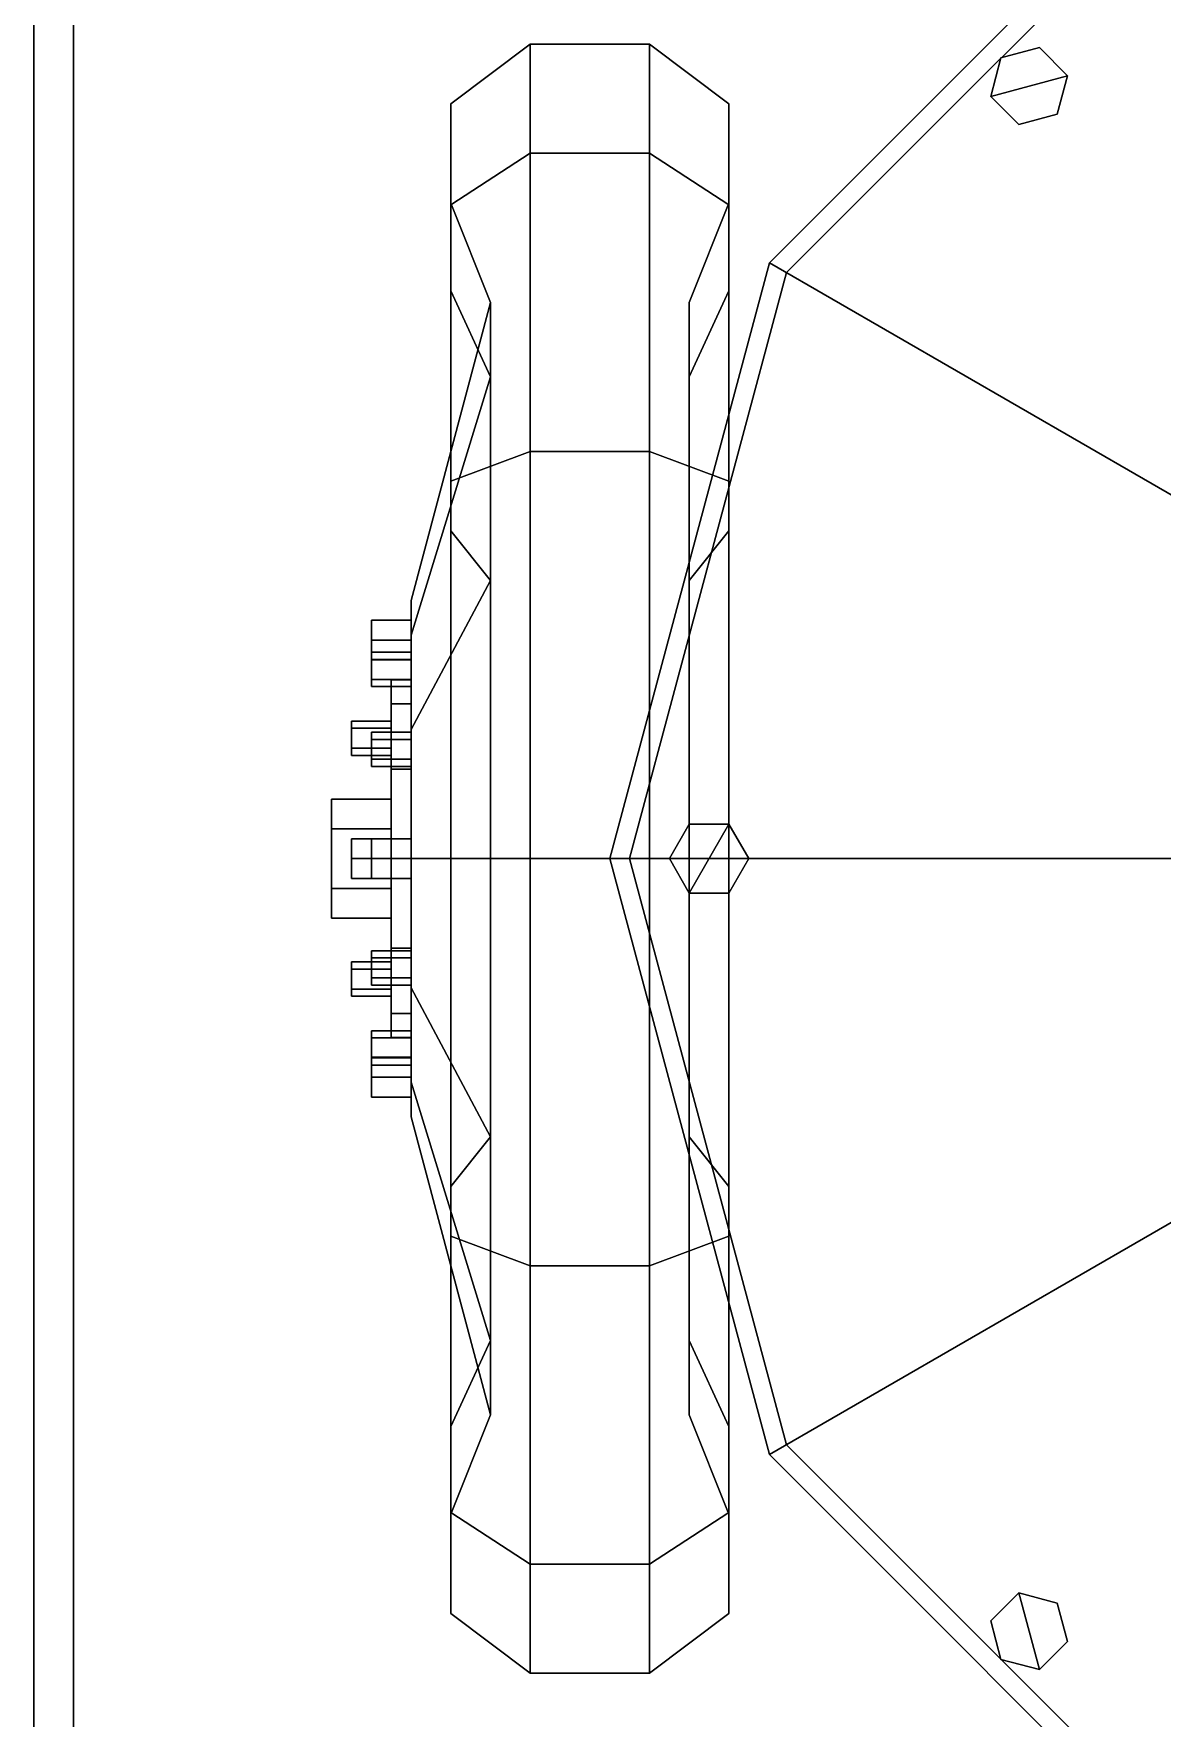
# Model space of a CAD drawing. Header units: millimetres. Extents: x -1.5 to 1.5, y -1.7 to 10.7.
# Drawn here: x -0.89 to -0.322, y -0.433 to 0.415 of the extents above; entities that cross this region are included whole.
import ezdxf

# ---------------------------------------------------------------- set-up
doc = ezdxf.new("R2010")
doc.units = ezdxf.units.MM
doc.layers.add('turret', color=2, linetype='Continuous')
doc.layers.add('wheels', color=2, linetype='Continuous')

msp = doc.modelspace()

# ---------------------------------------------------------------- linework, layer by layer
for points in [[(-0.89, 0.91, 0.46), (-0.89, -0.91, 0.46), (-0.89, -1.7, 1.05), (-0.89, 1.7, 1.05)], [(-0.89, 1.7, 1.05), (-0.89, -1.7, 1.05), (0.89, -1.7, 1.05), (0.89, 1.7, 1.05)], [(-0.87, -1.7, 0.93), (-0.87, -0.91, 0.46), (-0.87, 0.91, 0.46), (-0.87, 1.7, 0.93)], [(-0.295, 0.51095, 1.05), (-0.51095, 0.295, 1.05), (-0.51095, 0.295, 1.1), (-0.295, 0.51095, 1.1)], [(-0.51095, 0.295, 1.05), (-0.59, 0, 1.05), (-0.59, 0, 1.1), (-0.51095, 0.295, 1.1)], [(-0.59, 0, 1.05), (-0.51095, -0.295, 1.05), (-0.51095, -0.295, 1.1), (-0.59, 0, 1.1)], [(-0.51095, -0.295, 1.05), (-0.295, -0.51095, 1.05), (-0.295, -0.51095, 1.1), (-0.51095, -0.295, 1.1)]]:
    msp.add_3dface(points)
at = {"layer": 'turret'}
for points in [[(-0.3, 0.51962, 1.1), (-0.51962, 0.3, 1.1), (-0.51962, 0.3, 1.2), (-0.3, 0.51962, 1.2)], [(-0.3, 0.51962, 1.2), (-0.51962, 0.3, 1.2), (-0.26847, 0.155, 1.2), (-0.155, 0.26847, 1.2)], [(-0.38373, 0.40823, 1.21), (-0.40305, 0.40305, 1.21), (-0.40823, 0.38373, 1.21), (-0.36959, 0.39409, 1.21)], [(-0.38373, 0.40823, 1.2), (-0.40305, 0.40305, 1.2), (-0.40305, 0.40305, 1.21), (-0.38373, 0.40823, 1.21)], [(-0.36959, 0.39409, 1.2), (-0.38373, 0.40823, 1.2), (-0.38373, 0.40823, 1.21), (-0.36959, 0.39409, 1.21)], [(-0.40305, 0.40305, 1.2), (-0.40823, 0.38373, 1.2), (-0.40823, 0.38373, 1.21), (-0.40305, 0.40305, 1.21)], [(-0.39409, 0.36959, 1.21), (-0.37477, 0.37477, 1.21), (-0.36959, 0.39409, 1.21), (-0.40823, 0.38373, 1.21)], [(-0.37477, 0.37477, 1.2), (-0.36959, 0.39409, 1.2), (-0.36959, 0.39409, 1.21), (-0.37477, 0.37477, 1.21)], [(-0.40823, 0.38373, 1.2), (-0.39409, 0.36959, 1.2), (-0.39409, 0.36959, 1.21), (-0.40823, 0.38373, 1.21)], [(-0.39409, 0.36959, 1.2), (-0.37477, 0.37477, 1.2), (-0.37477, 0.37477, 1.21), (-0.39409, 0.36959, 1.21)], [(-0.51962, 0.3, 1.1), (-0.6, 0, 1.1), (-0.6, 0, 1.2), (-0.51962, 0.3, 1.2)], [(-0.51962, 0.3, 1.2), (-0.6, 0, 1.2), (-0.31, 0, 1.2), (-0.26847, 0.155, 1.2)], [(-0.56, 0.01732, 1.2), (-0.57, 0, 1.2), (-0.57, 0, 1.21), (-0.56, 0.01732, 1.21)], [(-0.56, 0.01732, 1.21), (-0.57, 0, 1.21), (-0.56, -0.01732, 1.21), (-0.54, 0.01732, 1.21)], [(-0.54, 0.01732, 1.2), (-0.56, 0.01732, 1.2), (-0.56, 0.01732, 1.21), (-0.54, 0.01732, 1.21)], [(-0.54, -0.01732, 1.21), (-0.53, 0, 1.21), (-0.54, 0.01732, 1.21), (-0.56, -0.01732, 1.21)], [(-0.53, 0, 1.2), (-0.54, 0.01732, 1.2), (-0.54, 0.01732, 1.21), (-0.53, 0, 1.21)], [(-0.6, 0, 1.1), (-0.51962, -0.3, 1.1), (-0.51962, -0.3, 1.2), (-0.6, 0, 1.2)], [(-0.6, 0, 1.2), (-0.51962, -0.3, 1.2), (-0.26847, -0.155, 1.2), (-0.31, 0, 1.2)], [(-0.57, 0, 1.2), (-0.56, -0.01732, 1.2), (-0.56, -0.01732, 1.21), (-0.57, 0, 1.21)], [(-0.54, -0.01732, 1.2), (-0.53, 0, 1.2), (-0.53, 0, 1.21), (-0.54, -0.01732, 1.21)], [(-0.56, -0.01732, 1.2), (-0.54, -0.01732, 1.2), (-0.54, -0.01732, 1.21), (-0.56, -0.01732, 1.21)], [(-0.51962, -0.3, 1.2), (-0.3, -0.51962, 1.2), (-0.155, -0.26847, 1.2), (-0.26847, -0.155, 1.2)], [(-0.51962, -0.3, 1.1), (-0.3, -0.51962, 1.1), (-0.3, -0.51962, 1.2), (-0.51962, -0.3, 1.2)], [(-0.40823, -0.38373, 1.21), (-0.40305, -0.40305, 1.21), (-0.38373, -0.40823, 1.21), (-0.39409, -0.36959, 1.21)], [(-0.39409, -0.36959, 1.2), (-0.40823, -0.38373, 1.2), (-0.40823, -0.38373, 1.21), (-0.39409, -0.36959, 1.21)], [(-0.36959, -0.39409, 1.21), (-0.37477, -0.37477, 1.21), (-0.39409, -0.36959, 1.21), (-0.38373, -0.40823, 1.21)], [(-0.37477, -0.37477, 1.2), (-0.39409, -0.36959, 1.2), (-0.39409, -0.36959, 1.21), (-0.37477, -0.37477, 1.21)], [(-0.36959, -0.39409, 1.2), (-0.37477, -0.37477, 1.2), (-0.37477, -0.37477, 1.21), (-0.36959, -0.39409, 1.21)], [(-0.40823, -0.38373, 1.2), (-0.40305, -0.40305, 1.2), (-0.40305, -0.40305, 1.21), (-0.40823, -0.38373, 1.21)], [(-0.38373, -0.40823, 1.2), (-0.36959, -0.39409, 1.2), (-0.36959, -0.39409, 1.21), (-0.38373, -0.40823, 1.21)], [(-0.40305, -0.40305, 1.2), (-0.38373, -0.40823, 1.2), (-0.38373, -0.40823, 1.21), (-0.40305, -0.40305, 1.21)]]:
    msp.add_3dface(points, dxfattribs=at)
at = {"layer": 'wheels'}
for points in [[(-0.64, 0.41, 0.41), (-0.64, 0.35507, 0.205), (-0.68, 0.32909, 0.22), (-0.68, 0.38, 0.41)], [(-0.64, 0.35507, 0.615), (-0.64, 0.41, 0.41), (-0.68, 0.38, 0.41), (-0.68, 0.32909, 0.6)], [(-0.58, 0.41, 0.41), (-0.58, 0.35507, 0.205), (-0.64, 0.35507, 0.205), (-0.64, 0.41, 0.41)], [(-0.58, 0.35507, 0.615), (-0.58, 0.41, 0.41), (-0.64, 0.41, 0.41), (-0.64, 0.35507, 0.615)], [(-0.58, 0.35507, 0.205), (-0.58, 0.41, 0.41), (-0.54, 0.38, 0.41), (-0.54, 0.32909, 0.22)], [(-0.58, 0.41, 0.41), (-0.58, 0.35507, 0.615), (-0.54, 0.32909, 0.6), (-0.54, 0.38, 0.41)], [(-0.68, 0.38, 0.41), (-0.68, 0.32909, 0.22), (-0.68, 0.28579, 0.245), (-0.68, 0.33, 0.41)], [(-0.68, 0.32909, 0.6), (-0.68, 0.38, 0.41), (-0.68, 0.33, 0.41), (-0.68, 0.28579, 0.575)], [(-0.54, 0.32909, 0.22), (-0.54, 0.38, 0.41), (-0.54, 0.33, 0.41), (-0.54, 0.28579, 0.245)], [(-0.54, 0.38, 0.41), (-0.54, 0.32909, 0.6), (-0.54, 0.28579, 0.575), (-0.54, 0.33, 0.41)], [(-0.64, 0.35507, 0.205), (-0.64, 0.205, 0.05493), (-0.68, 0.19, 0.08091), (-0.68, 0.32909, 0.22)], [(-0.64, 0.205, 0.76507), (-0.64, 0.35507, 0.615), (-0.68, 0.32909, 0.6), (-0.68, 0.19, 0.73909)], [(-0.58, 0.35507, 0.205), (-0.58, 0.205, 0.05493), (-0.64, 0.205, 0.05493), (-0.64, 0.35507, 0.205)], [(-0.58, 0.205, 0.76507), (-0.58, 0.35507, 0.615), (-0.64, 0.35507, 0.615), (-0.64, 0.205, 0.76507)], [(-0.58, 0.205, 0.05493), (-0.58, 0.35507, 0.205), (-0.54, 0.32909, 0.22), (-0.54, 0.19, 0.08091)], [(-0.58, 0.35507, 0.615), (-0.58, 0.205, 0.76507), (-0.54, 0.19, 0.73909), (-0.54, 0.32909, 0.6)], [(-0.68, 0.33, 0.41), (-0.68, 0.28579, 0.245), (-0.66, 0.24249, 0.27), (-0.66, 0.28, 0.41)], [(-0.68, 0.28579, 0.575), (-0.68, 0.33, 0.41), (-0.66, 0.28, 0.41), (-0.66, 0.24249, 0.55)], [(-0.68, 0.32909, 0.22), (-0.68, 0.19, 0.08091), (-0.68, 0.165, 0.12421), (-0.68, 0.28579, 0.245)], [(-0.68, 0.19, 0.73909), (-0.68, 0.32909, 0.6), (-0.68, 0.28579, 0.575), (-0.68, 0.165, 0.69579)], [(-0.54, 0.28579, 0.245), (-0.54, 0.33, 0.41), (-0.56, 0.28, 0.41), (-0.56, 0.24249, 0.27)], [(-0.54, 0.33, 0.41), (-0.54, 0.28579, 0.575), (-0.56, 0.24249, 0.55), (-0.56, 0.28, 0.41)], [(-0.54, 0.19, 0.08091), (-0.54, 0.32909, 0.22), (-0.54, 0.28579, 0.245), (-0.54, 0.165, 0.12421)], [(-0.54, 0.32909, 0.6), (-0.54, 0.19, 0.73909), (-0.54, 0.165, 0.69579), (-0.54, 0.28579, 0.575)], [(-0.66, 0.28, 0.41), (-0.66, 0.24249, 0.27), (-0.7, 0.11258, 0.345), (-0.7, 0.13, 0.41)], [(-0.66, 0.24249, 0.55), (-0.66, 0.28, 0.41), (-0.7, 0.13, 0.41), (-0.7, 0.11258, 0.475)], [(-0.68, 0.28579, 0.245), (-0.68, 0.165, 0.12421), (-0.66, 0.14, 0.16751), (-0.66, 0.24249, 0.27)], [(-0.68, 0.165, 0.69579), (-0.68, 0.28579, 0.575), (-0.66, 0.24249, 0.55), (-0.66, 0.14, 0.65249)], [(-0.54, 0.165, 0.12421), (-0.54, 0.28579, 0.245), (-0.56, 0.24249, 0.27), (-0.56, 0.14, 0.16751)], [(-0.54, 0.28579, 0.575), (-0.54, 0.165, 0.69579), (-0.56, 0.14, 0.65249), (-0.56, 0.24249, 0.55)], [(-0.56, 0.14, 0.65249), (-0.56, 0.24249, 0.27), (-0.56, 0.28, 0.41), (-0.56, 0.24249, 0.55)], [(-0.66, 0.24249, 0.27), (-0.66, 0.14, 0.16751), (-0.7, 0.065, 0.29742), (-0.7, 0.11258, 0.345)], [(-0.66, 0.14, 0.65249), (-0.66, 0.24249, 0.55), (-0.7, 0.11258, 0.475), (-0.7, 0.065, 0.52258)], [(-0.56, 0, 0.69), (-0.56, 0.14, 0.16751), (-0.56, 0.24249, 0.27), (-0.56, 0.14, 0.65249)], [(-0.64, 0.205, 0.05493), (-0.64, 0), (-0.68, 0, 0.03), (-0.68, 0.19, 0.08091)], [(-0.64, 0, 0.82), (-0.64, 0.205, 0.76507), (-0.68, 0.19, 0.73909), (-0.68, 0, 0.79)], [(-0.58, 0.205, 0.05493), (-0.58, 0), (-0.64, 0), (-0.64, 0.205, 0.05493)], [(-0.58, 0, 0.82), (-0.58, 0.205, 0.76507), (-0.64, 0.205, 0.76507), (-0.64, 0, 0.82)], [(-0.58, 0), (-0.58, 0.205, 0.05493), (-0.54, 0.19, 0.08091), (-0.54, 0, 0.03)], [(-0.58, 0.205, 0.76507), (-0.58, 0, 0.82), (-0.54, 0, 0.79), (-0.54, 0.19, 0.73909)], [(-0.68, 0.19, 0.08091), (-0.68, 0, 0.03), (-0.68, 0, 0.08), (-0.68, 0.165, 0.12421)], [(-0.68, 0, 0.79), (-0.68, 0.19, 0.73909), (-0.68, 0.165, 0.69579), (-0.68, 0, 0.74)], [(-0.54, 0, 0.03), (-0.54, 0.19, 0.08091), (-0.54, 0.165, 0.12421), (-0.54, 0, 0.08)], [(-0.54, 0.19, 0.73909), (-0.54, 0, 0.79), (-0.54, 0, 0.74), (-0.54, 0.165, 0.69579)], [(-0.68, 0.165, 0.12421), (-0.68, 0, 0.08), (-0.66, 0, 0.13), (-0.66, 0.14, 0.16751)], [(-0.68, 0, 0.74), (-0.68, 0.165, 0.69579), (-0.66, 0.14, 0.65249), (-0.66, 0, 0.69)], [(-0.54, 0, 0.08), (-0.54, 0.165, 0.12421), (-0.56, 0.14, 0.16751), (-0.56, 0, 0.13)], [(-0.54, 0.165, 0.69579), (-0.54, 0, 0.74), (-0.56, 0, 0.69), (-0.56, 0.14, 0.65249)], [(-0.66, 0.14, 0.16751), (-0.66, 0, 0.13), (-0.7, 0, 0.28), (-0.7, 0.065, 0.29742)], [(-0.66, 0, 0.69), (-0.66, 0.14, 0.65249), (-0.7, 0.065, 0.52258), (-0.7, 0, 0.54)], [(-0.56, -0.14, 0.65249), (-0.56, 0, 0.13), (-0.56, 0.14, 0.16751), (-0.56, 0, 0.69)], [(-0.7, 0.12, 0.41), (-0.7, 0.13, 0.41), (-0.7, 0.11258, 0.345), (-0.7, 0.10392, 0.35)], [(-0.7, 0.10392, 0.47), (-0.7, 0.11258, 0.475), (-0.7, 0.13, 0.41), (-0.7, 0.12, 0.41)], [(-0.7, 0.11, 0.42), (-0.7, 0.12, 0.41), (-0.72, 0.12, 0.41), (-0.72, 0.11, 0.42)], [(-0.7, 0.12, 0.41), (-0.7, 0.11, 0.4), (-0.72, 0.11, 0.4), (-0.72, 0.12, 0.41)], [(-0.72, 0.1, 0.41), (-0.72, 0.11, 0.42), (-0.72, 0.12, 0.41), (-0.72, 0.11, 0.4)], [(-0.7, 0.11, 0.4), (-0.7, 0.12, 0.41), (-0.7, 0.10392, 0.35), (-0.7, 0.10026, 0.36366)], [(-0.7, 0.10026, 0.45634), (-0.7, 0.10392, 0.47), (-0.7, 0.12, 0.41), (-0.7, 0.11, 0.42)], [(-0.7, 0.10392, 0.35), (-0.7, 0.11258, 0.345), (-0.7, 0.065, 0.29742), (-0.7, 0.06, 0.30608)], [(-0.7, 0.06, 0.51392), (-0.7, 0.065, 0.52258), (-0.7, 0.11258, 0.475), (-0.7, 0.10392, 0.47)], [(-0.7, 0.11, 0.4), (-0.7, 0.1, 0.41), (-0.72, 0.1, 0.41), (-0.72, 0.11, 0.4)], [(-0.7, 0.1, 0.41), (-0.7, 0.11, 0.42), (-0.72, 0.11, 0.42), (-0.72, 0.1, 0.41)], [(-0.7, 0.10026, 0.36366), (-0.7, 0.10392, 0.35), (-0.72, 0.10392, 0.35), (-0.72, 0.10026, 0.36366)], [(-0.7, 0.10392, 0.35), (-0.7, 0.09026, 0.34634), (-0.72, 0.09026, 0.34634), (-0.72, 0.10392, 0.35)], [(-0.72, 0.0866, 0.36), (-0.72, 0.10026, 0.36366), (-0.72, 0.10392, 0.35), (-0.72, 0.09026, 0.34634)], [(-0.7, 0.09026, 0.47366), (-0.7, 0.10392, 0.47), (-0.72, 0.10392, 0.47), (-0.72, 0.09026, 0.47366)], [(-0.7, 0.10392, 0.47), (-0.7, 0.10026, 0.45634), (-0.72, 0.10026, 0.45634), (-0.72, 0.10392, 0.47)], [(-0.72, 0.0866, 0.46), (-0.72, 0.09026, 0.47366), (-0.72, 0.10392, 0.47), (-0.72, 0.10026, 0.45634)], [(-0.7, 0.1, 0.41), (-0.7, 0.11, 0.4), (-0.7, 0.10026, 0.36366), (-0.7, 0.0866, 0.36)], [(-0.7, 0.0866, 0.46), (-0.7, 0.10026, 0.45634), (-0.7, 0.11, 0.42), (-0.7, 0.1, 0.41)], [(-0.7, 0.09026, 0.34634), (-0.7, 0.10392, 0.35), (-0.7, 0.06, 0.30608), (-0.7, 0.06366, 0.31974)], [(-0.7, 0.06366, 0.50026), (-0.7, 0.06, 0.51392), (-0.7, 0.10392, 0.47), (-0.7, 0.09026, 0.47366)], [(-0.7, 0.0866, 0.36), (-0.7, 0.10026, 0.36366), (-0.72, 0.10026, 0.36366), (-0.72, 0.0866, 0.36)], [(-0.7, 0.10026, 0.45634), (-0.7, 0.0866, 0.46), (-0.72, 0.0866, 0.46), (-0.72, 0.10026, 0.45634)], [(-0.7, 0.09, 0.41), (-0.7, 0.1, 0.41), (-0.7, 0.0866, 0.36), (-0.7, 0.07794, 0.365)], [(-0.7, 0.07794, 0.455), (-0.7, 0.0866, 0.46), (-0.7, 0.1, 0.41), (-0.7, 0.09, 0.41)], [(-0.7, 0.09026, 0.34634), (-0.7, 0.0866, 0.36), (-0.72, 0.0866, 0.36), (-0.72, 0.09026, 0.34634)], [(-0.7, 0.0866, 0.46), (-0.7, 0.09026, 0.47366), (-0.72, 0.09026, 0.47366), (-0.72, 0.0866, 0.46)], [(-0.71, 0.09, 0.41), (-0.71, 0.07794, 0.365), (-0.71, 0.06928, 0.37), (-0.71, 0.06562, 0.38366)], [(-0.71, 0.09, 0.41), (-0.71, 0.06562, 0.38366), (-0.71, 0.05196, 0.38), (-0.71, 0.03, 0.41)], [(-0.71, 0.07794, 0.455), (-0.71, 0.09, 0.41), (-0.71, 0.06562, 0.43634), (-0.71, 0.06928, 0.45)], [(-0.71, 0.06562, 0.43634), (-0.71, 0.09, 0.41), (-0.71, 0.03, 0.41), (-0.71, 0.05196, 0.44)], [(-0.7, 0.09, 0.41), (-0.7, 0.07794, 0.365), (-0.71, 0.07794, 0.365), (-0.71, 0.09, 0.41)], [(-0.7, 0.07794, 0.455), (-0.7, 0.09, 0.41), (-0.71, 0.09, 0.41), (-0.71, 0.07794, 0.455)], [(-0.7, 0.0866, 0.36), (-0.7, 0.09026, 0.34634), (-0.7, 0.06366, 0.31974), (-0.7, 0.05, 0.3234)], [(-0.7, 0.05, 0.4966), (-0.7, 0.06366, 0.50026), (-0.7, 0.09026, 0.47366), (-0.7, 0.0866, 0.46)], [(-0.7, 0.07794, 0.365), (-0.7, 0.0866, 0.36), (-0.7, 0.05, 0.3234), (-0.7, 0.045, 0.33206)], [(-0.7, 0.045, 0.48794), (-0.7, 0.05, 0.4966), (-0.7, 0.0866, 0.46), (-0.7, 0.07794, 0.455)], [(-0.71, 0.07794, 0.365), (-0.71, 0.045, 0.33206), (-0.71, 0.05562, 0.36634), (-0.71, 0.06928, 0.37)], [(-0.71, 0.045, 0.48794), (-0.71, 0.07794, 0.455), (-0.71, 0.06928, 0.45), (-0.71, 0.05562, 0.45366)], [(-0.7, 0.07794, 0.365), (-0.7, 0.045, 0.33206), (-0.71, 0.045, 0.33206), (-0.71, 0.07794, 0.365)], [(-0.7, 0.045, 0.48794), (-0.7, 0.07794, 0.455), (-0.71, 0.07794, 0.455), (-0.71, 0.045, 0.48794)], [(-0.73, 0.05562, 0.36634), (-0.73, 0.05196, 0.38), (-0.73, 0.06562, 0.38366), (-0.73, 0.06928, 0.37)], [(-0.71, 0.06928, 0.37), (-0.71, 0.05562, 0.36634), (-0.73, 0.05562, 0.36634), (-0.73, 0.06928, 0.37)], [(-0.71, 0.06562, 0.38366), (-0.71, 0.06928, 0.37), (-0.73, 0.06928, 0.37), (-0.73, 0.06562, 0.38366)], [(-0.73, 0.06562, 0.43634), (-0.73, 0.05196, 0.44), (-0.73, 0.05562, 0.45366), (-0.73, 0.06928, 0.45)], [(-0.71, 0.06928, 0.45), (-0.71, 0.06562, 0.43634), (-0.73, 0.06562, 0.43634), (-0.73, 0.06928, 0.45)], [(-0.71, 0.05562, 0.45366), (-0.71, 0.06928, 0.45), (-0.73, 0.06928, 0.45), (-0.73, 0.05562, 0.45366)], [(-0.71, 0.05196, 0.38), (-0.71, 0.06562, 0.38366), (-0.73, 0.06562, 0.38366), (-0.73, 0.05196, 0.38)], [(-0.71, 0.06562, 0.43634), (-0.71, 0.05196, 0.44), (-0.73, 0.05196, 0.44), (-0.73, 0.06562, 0.43634)], [(-0.7, 0.06366, 0.31974), (-0.7, 0.06, 0.30608), (-0.72, 0.06, 0.30608), (-0.72, 0.06366, 0.31974)], [(-0.7, 0.05, 0.3234), (-0.7, 0.06366, 0.31974), (-0.72, 0.06366, 0.31974), (-0.72, 0.05, 0.3234)], [(-0.72, 0.05, 0.3234), (-0.72, 0.06366, 0.31974), (-0.72, 0.06, 0.30608), (-0.72, 0.04634, 0.30974)], [(-0.7, 0.06, 0.51392), (-0.7, 0.06366, 0.50026), (-0.72, 0.06366, 0.50026), (-0.72, 0.06, 0.51392)], [(-0.7, 0.06366, 0.50026), (-0.7, 0.05, 0.4966), (-0.72, 0.05, 0.4966), (-0.72, 0.06366, 0.50026)], [(-0.72, 0.05, 0.4966), (-0.72, 0.04634, 0.51026), (-0.72, 0.06, 0.51392), (-0.72, 0.06366, 0.50026)], [(-0.7, 0.06, 0.30608), (-0.7, 0.04634, 0.30974), (-0.72, 0.04634, 0.30974), (-0.72, 0.06, 0.30608)], [(-0.7, 0.04634, 0.51026), (-0.7, 0.06, 0.51392), (-0.72, 0.06, 0.51392), (-0.72, 0.04634, 0.51026)], [(-0.7, 0.06, 0.30608), (-0.7, 0.065, 0.29742), (-0.7, 0, 0.28), (-0.7, 0, 0.29)], [(-0.7, 0, 0.53), (-0.7, 0, 0.54), (-0.7, 0.065, 0.52258), (-0.7, 0.06, 0.51392)], [(-0.7, 0.04634, 0.30974), (-0.7, 0.06, 0.30608), (-0.7, 0, 0.29), (-0.7, 0.01, 0.3)], [(-0.7, 0.01, 0.52), (-0.7, 0, 0.53), (-0.7, 0.06, 0.51392), (-0.7, 0.04634, 0.51026)], [(-0.71, 0.05562, 0.36634), (-0.71, 0.05196, 0.38), (-0.73, 0.05196, 0.38), (-0.73, 0.05562, 0.36634)], [(-0.71, 0.05196, 0.44), (-0.71, 0.05562, 0.45366), (-0.73, 0.05562, 0.45366), (-0.73, 0.05196, 0.44)], [(-0.71, 0.05562, 0.36634), (-0.71, 0.045, 0.33206), (-0.71, 0.015, 0.38402), (-0.71, 0.05196, 0.38)], [(-0.71, 0.045, 0.48794), (-0.71, 0.05562, 0.45366), (-0.71, 0.05196, 0.44), (-0.71, 0.015, 0.43598)], [(-0.71, 0.05196, 0.38), (-0.71, 0.015, 0.38402), (-0.71, 0.015, 0.38402), (-0.71, 0.03, 0.41)], [(-0.71, 0.05196, 0.44), (-0.71, 0.03, 0.41), (-0.71, 0.03, 0.41), (-0.71, 0.015, 0.43598)], [(-0.7, 0.04634, 0.30974), (-0.7, 0.05, 0.3234), (-0.72, 0.05, 0.3234), (-0.72, 0.04634, 0.30974)], [(-0.7, 0.05, 0.4966), (-0.7, 0.04634, 0.51026), (-0.72, 0.04634, 0.51026), (-0.72, 0.05, 0.4966)], [(-0.71, 0.045, 0.33206), (-0.71, 0, 0.32), (-0.71, 0, 0.33), (-0.71, 0.01, 0.34)], [(-0.71, 0.045, 0.33206), (-0.71, 0.01, 0.34), (-0.71, 0, 0.35), (-0.71, 0.015, 0.38402)], [(-0.71, 0.01, 0.48), (-0.71, 0.045, 0.48794), (-0.71, 0.015, 0.43598), (-0.71, 0, 0.47)], [(-0.71, 0, 0.5), (-0.71, 0.045, 0.48794), (-0.71, 0.01, 0.48), (-0.71, 0, 0.49)], [(-0.7, 0.045, 0.33206), (-0.7, 0, 0.32), (-0.71, 0, 0.32), (-0.71, 0.045, 0.33206)], [(-0.7, 0, 0.5), (-0.7, 0.045, 0.48794), (-0.71, 0.045, 0.48794), (-0.71, 0, 0.5)], [(-0.7, 0.05, 0.3234), (-0.7, 0.04634, 0.30974), (-0.7, 0.01, 0.3), (-0.7, 0, 0.31)], [(-0.7, 0.045, 0.33206), (-0.7, 0.05, 0.3234), (-0.7, 0, 0.31), (-0.7, 0, 0.32)], [(-0.7, 0, 0.5), (-0.7, 0, 0.51), (-0.7, 0.05, 0.4966), (-0.7, 0.045, 0.48794)], [(-0.7, 0, 0.51), (-0.7, 0.01, 0.52), (-0.7, 0.04634, 0.51026), (-0.7, 0.05, 0.4966)], [(-0.74, -0.03, 0.41), (-0.74, 0.03, 0.41), (-0.74, 0.015, 0.38402), (-0.74, -0.015, 0.38402)], [(-0.74, -0.015, 0.43598), (-0.74, 0.015, 0.43598), (-0.74, 0.03, 0.41), (-0.74, -0.03, 0.41)], [(-0.71, 0.03, 0.41), (-0.71, 0.015, 0.38402), (-0.74, 0.015, 0.38402), (-0.74, 0.03, 0.41)], [(-0.71, 0.015, 0.43598), (-0.71, 0.03, 0.41), (-0.74, 0.03, 0.41), (-0.74, 0.015, 0.43598)], [(-0.71, 0.015, 0.38402), (-0.71, -0.015, 0.38402), (-0.74, -0.015, 0.38402), (-0.74, 0.015, 0.38402)], [(-0.71, -0.015, 0.43598), (-0.71, 0.015, 0.43598), (-0.74, 0.015, 0.43598), (-0.74, -0.015, 0.43598)], [(-0.73, -0.01, 0.34), (-0.73, 0, 0.35), (-0.73, 0.01, 0.34), (-0.73, 0, 0.33)], [(-0.71, 0, 0.35), (-0.71, 0.01, 0.34), (-0.73, 0.01, 0.34), (-0.73, 0, 0.35)], [(-0.71, 0.01, 0.34), (-0.71, 0, 0.33), (-0.73, 0, 0.33), (-0.73, 0.01, 0.34)], [(-0.73, 0.01, 0.48), (-0.73, 0, 0.47), (-0.73, -0.01, 0.48), (-0.73, 0, 0.49)], [(-0.71, 0.01, 0.48), (-0.71, 0, 0.47), (-0.73, 0, 0.47), (-0.73, 0.01, 0.48)], [(-0.71, 0, 0.49), (-0.71, 0.01, 0.48), (-0.73, 0.01, 0.48), (-0.73, 0, 0.49)], [(-0.7, 0, 0.31), (-0.7, 0.01, 0.3), (-0.72, 0.01, 0.3), (-0.72, 0, 0.31)], [(-0.72, 0, 0.31), (-0.72, 0.01, 0.3), (-0.72, 0, 0.29), (-0.72, -0.01, 0.3)], [(-0.7, 0.01, 0.3), (-0.7, 0, 0.29), (-0.72, 0, 0.29), (-0.72, 0.01, 0.3)], [(-0.72, 0, 0.51), (-0.72, -0.01, 0.52), (-0.72, 0, 0.53), (-0.72, 0.01, 0.52)], [(-0.7, 0.01, 0.52), (-0.7, 0, 0.51), (-0.72, 0, 0.51), (-0.72, 0.01, 0.52)], [(-0.7, 0, 0.53), (-0.7, 0.01, 0.52), (-0.72, 0.01, 0.52), (-0.72, 0, 0.53)], [(-0.71, 0, 0.35), (-0.71, -0.015, 0.38402), (-0.71, -0.015, 0.38402), (-0.71, 0.015, 0.38402)], [(-0.71, 0, 0.47), (-0.71, 0.015, 0.43598), (-0.71, 0.015, 0.43598), (-0.71, -0.015, 0.43598)], [(-0.71, 0, 0.47), (-0.71, -0.01, 0.48), (-0.73, -0.01, 0.48), (-0.73, 0, 0.47)], [(-0.71, -0.01, 0.48), (-0.71, 0, 0.49), (-0.73, 0, 0.49), (-0.73, -0.01, 0.48)], [(-0.7, -0.01, 0.3), (-0.7, 0, 0.31), (-0.72, 0, 0.31), (-0.72, -0.01, 0.3)], [(-0.7, 0, 0.29), (-0.7, -0.01, 0.3), (-0.72, -0.01, 0.3), (-0.72, 0, 0.29)], [(-0.7, 0, 0.51), (-0.7, -0.01, 0.52), (-0.72, -0.01, 0.52), (-0.72, 0, 0.51)], [(-0.7, -0.01, 0.52), (-0.7, 0, 0.53), (-0.72, 0, 0.53), (-0.72, -0.01, 0.52)], [(-0.71, -0.045, 0.48794), (-0.71, -0.01, 0.48), (-0.71, 0, 0.47), (-0.71, -0.015, 0.43598)], [(-0.71, -0.045, 0.48794), (-0.71, 0, 0.5), (-0.71, 0, 0.49), (-0.71, -0.01, 0.48)], [(-0.7, 0, 0.32), (-0.7, -0.045, 0.33206), (-0.71, -0.045, 0.33206), (-0.71, 0, 0.32)], [(-0.7, -0.045, 0.48794), (-0.7, 0, 0.5), (-0.71, 0, 0.5), (-0.71, -0.045, 0.48794)], [(-0.7, 0, 0.29), (-0.7, 0, 0.28), (-0.7, -0.065, 0.29742), (-0.7, -0.06, 0.30608)], [(-0.7, -0.01, 0.3), (-0.7, 0, 0.29), (-0.7, -0.06, 0.30608), (-0.7, -0.04634, 0.30974)], [(-0.7, 0, 0.31), (-0.7, -0.01, 0.3), (-0.7, -0.04634, 0.30974), (-0.7, -0.05, 0.3234)], [(-0.66, 0, 0.13), (-0.66, -0.14, 0.16751), (-0.7, -0.065, 0.29742), (-0.7, 0, 0.28)], [(-0.7, -0.06, 0.51392), (-0.7, -0.065, 0.52258), (-0.7, 0, 0.54), (-0.7, 0, 0.53)], [(-0.7, -0.04634, 0.51026), (-0.7, -0.06, 0.51392), (-0.7, 0, 0.53), (-0.7, -0.01, 0.52)], [(-0.7, -0.045, 0.48794), (-0.7, -0.05, 0.4966), (-0.7, 0, 0.51), (-0.7, 0, 0.5)], [(-0.7, 0, 0.32), (-0.7, 0, 0.31), (-0.7, -0.05, 0.3234), (-0.7, -0.045, 0.33206)], [(-0.66, -0.14, 0.65249), (-0.66, 0, 0.69), (-0.7, 0, 0.54), (-0.7, -0.065, 0.52258)], [(-0.68, 0, 0.03), (-0.68, -0.19, 0.08091), (-0.68, -0.165, 0.12421), (-0.68, 0, 0.08)], [(-0.64, 0), (-0.64, -0.205, 0.05493), (-0.68, -0.19, 0.08091), (-0.68, 0, 0.03)], [(-0.68, 0, 0.08), (-0.68, -0.165, 0.12421), (-0.66, -0.14, 0.16751), (-0.66, 0, 0.13)], [(-0.68, -0.19, 0.73909), (-0.68, 0, 0.79), (-0.68, 0, 0.74), (-0.68, -0.165, 0.69579)], [(-0.64, -0.205, 0.76507), (-0.64, 0, 0.82), (-0.68, 0, 0.79), (-0.68, -0.19, 0.73909)], [(-0.68, -0.165, 0.69579), (-0.68, 0, 0.74), (-0.66, 0, 0.69), (-0.66, -0.14, 0.65249)], [(-0.58, 0), (-0.58, -0.205, 0.05493), (-0.64, -0.205, 0.05493), (-0.64, 0)], [(-0.58, -0.205, 0.76507), (-0.58, 0, 0.82), (-0.64, 0, 0.82), (-0.64, -0.205, 0.76507)], [(-0.58, -0.205, 0.05493), (-0.58, 0), (-0.54, 0, 0.03), (-0.54, -0.19, 0.08091)], [(-0.58, 0, 0.82), (-0.58, -0.205, 0.76507), (-0.54, -0.19, 0.73909), (-0.54, 0, 0.79)], [(-0.56, -0.24249, 0.55), (-0.56, -0.14, 0.16751), (-0.56, 0, 0.13), (-0.56, -0.14, 0.65249)], [(-0.54, -0.165, 0.12421), (-0.54, 0, 0.08), (-0.56, 0, 0.13), (-0.56, -0.14, 0.16751)], [(-0.54, 0, 0.74), (-0.54, -0.165, 0.69579), (-0.56, -0.14, 0.65249), (-0.56, 0, 0.69)], [(-0.54, -0.19, 0.08091), (-0.54, 0, 0.03), (-0.54, 0, 0.08), (-0.54, -0.165, 0.12421)], [(-0.54, 0, 0.79), (-0.54, -0.19, 0.73909), (-0.54, -0.165, 0.69579), (-0.54, 0, 0.74)], [(-0.71, -0.01, 0.34), (-0.71, 0, 0.35), (-0.73, 0, 0.35), (-0.73, -0.01, 0.34)], [(-0.71, 0, 0.33), (-0.71, -0.01, 0.34), (-0.73, -0.01, 0.34), (-0.73, 0, 0.33)], [(-0.71, 0, 0.32), (-0.71, -0.045, 0.33206), (-0.71, -0.01, 0.34), (-0.71, 0, 0.33)], [(-0.71, -0.01, 0.34), (-0.71, -0.045, 0.33206), (-0.71, -0.015, 0.38402), (-0.71, 0, 0.35)], [(-0.7, -0.05, 0.4966), (-0.7, -0.04634, 0.51026), (-0.7, -0.01, 0.52), (-0.7, 0, 0.51)], [(-0.71, -0.015, 0.38402), (-0.71, -0.03, 0.41), (-0.74, -0.03, 0.41), (-0.74, -0.015, 0.38402)], [(-0.71, -0.03, 0.41), (-0.71, -0.015, 0.43598), (-0.74, -0.015, 0.43598), (-0.74, -0.03, 0.41)], [(-0.71, -0.05562, 0.45366), (-0.71, -0.045, 0.48794), (-0.71, -0.015, 0.43598), (-0.71, -0.05196, 0.44)], [(-0.71, -0.05196, 0.44), (-0.71, -0.015, 0.43598), (-0.71, -0.015, 0.43598), (-0.71, -0.03, 0.41)], [(-0.71, -0.045, 0.33206), (-0.71, -0.05562, 0.36634), (-0.71, -0.05196, 0.38), (-0.71, -0.015, 0.38402)], [(-0.71, -0.05196, 0.38), (-0.71, -0.03, 0.41), (-0.71, -0.03, 0.41), (-0.71, -0.015, 0.38402)], [(-0.71, -0.09, 0.41), (-0.71, -0.06562, 0.43634), (-0.71, -0.05196, 0.44), (-0.71, -0.03, 0.41)], [(-0.71, -0.06562, 0.38366), (-0.71, -0.09, 0.41), (-0.71, -0.03, 0.41), (-0.71, -0.05196, 0.38)], [(-0.7, -0.06, 0.51392), (-0.7, -0.04634, 0.51026), (-0.72, -0.04634, 0.51026), (-0.72, -0.06, 0.51392)], [(-0.7, -0.04634, 0.51026), (-0.7, -0.05, 0.4966), (-0.72, -0.05, 0.4966), (-0.72, -0.04634, 0.51026)], [(-0.72, -0.05, 0.4966), (-0.72, -0.06366, 0.50026), (-0.72, -0.06, 0.51392), (-0.72, -0.04634, 0.51026)], [(-0.7, -0.04634, 0.30974), (-0.7, -0.06, 0.30608), (-0.72, -0.06, 0.30608), (-0.72, -0.04634, 0.30974)], [(-0.7, -0.05, 0.3234), (-0.7, -0.04634, 0.30974), (-0.72, -0.04634, 0.30974), (-0.72, -0.05, 0.3234)], [(-0.72, -0.05, 0.3234), (-0.72, -0.04634, 0.30974), (-0.72, -0.06, 0.30608), (-0.72, -0.06366, 0.31974)], [(-0.7, -0.05, 0.4966), (-0.7, -0.06366, 0.50026), (-0.72, -0.06366, 0.50026), (-0.72, -0.05, 0.4966)], [(-0.7, -0.06366, 0.31974), (-0.7, -0.05, 0.3234), (-0.72, -0.05, 0.3234), (-0.72, -0.06366, 0.31974)], [(-0.71, -0.07794, 0.455), (-0.71, -0.045, 0.48794), (-0.71, -0.05562, 0.45366), (-0.71, -0.06928, 0.45)], [(-0.71, -0.045, 0.33206), (-0.71, -0.07794, 0.365), (-0.71, -0.06928, 0.37), (-0.71, -0.05562, 0.36634)], [(-0.7, -0.045, 0.33206), (-0.7, -0.07794, 0.365), (-0.71, -0.07794, 0.365), (-0.71, -0.045, 0.33206)], [(-0.7, -0.07794, 0.455), (-0.7, -0.045, 0.48794), (-0.71, -0.045, 0.48794), (-0.71, -0.07794, 0.455)], [(-0.7, -0.07794, 0.455), (-0.7, -0.0866, 0.46), (-0.7, -0.05, 0.4966), (-0.7, -0.045, 0.48794)], [(-0.7, -0.045, 0.33206), (-0.7, -0.05, 0.3234), (-0.7, -0.0866, 0.36), (-0.7, -0.07794, 0.365)], [(-0.7, -0.0866, 0.46), (-0.7, -0.09026, 0.47366), (-0.7, -0.06366, 0.50026), (-0.7, -0.05, 0.4966)], [(-0.7, -0.05, 0.3234), (-0.7, -0.06366, 0.31974), (-0.7, -0.09026, 0.34634), (-0.7, -0.0866, 0.36)], [(-0.73, -0.05562, 0.45366), (-0.73, -0.05196, 0.44), (-0.73, -0.06562, 0.43634), (-0.73, -0.06928, 0.45)], [(-0.71, -0.05196, 0.44), (-0.71, -0.06562, 0.43634), (-0.73, -0.06562, 0.43634), (-0.73, -0.05196, 0.44)], [(-0.71, -0.05562, 0.45366), (-0.71, -0.05196, 0.44), (-0.73, -0.05196, 0.44), (-0.73, -0.05562, 0.45366)], [(-0.73, -0.06562, 0.38366), (-0.73, -0.05196, 0.38), (-0.73, -0.05562, 0.36634), (-0.73, -0.06928, 0.37)], [(-0.71, -0.05196, 0.38), (-0.71, -0.05562, 0.36634), (-0.73, -0.05562, 0.36634), (-0.73, -0.05196, 0.38)], [(-0.71, -0.06562, 0.38366), (-0.71, -0.05196, 0.38), (-0.73, -0.05196, 0.38), (-0.73, -0.06562, 0.38366)], [(-0.71, -0.06928, 0.45), (-0.71, -0.05562, 0.45366), (-0.73, -0.05562, 0.45366), (-0.73, -0.06928, 0.45)], [(-0.71, -0.05562, 0.36634), (-0.71, -0.06928, 0.37), (-0.73, -0.06928, 0.37), (-0.73, -0.05562, 0.36634)], [(-0.71, -0.06562, 0.43634), (-0.71, -0.06928, 0.45), (-0.73, -0.06928, 0.45), (-0.73, -0.06562, 0.43634)], [(-0.71, -0.06928, 0.37), (-0.71, -0.06562, 0.38366), (-0.73, -0.06562, 0.38366), (-0.73, -0.06928, 0.37)], [(-0.7, -0.06366, 0.50026), (-0.7, -0.06, 0.51392), (-0.72, -0.06, 0.51392), (-0.72, -0.06366, 0.50026)], [(-0.7, -0.06, 0.30608), (-0.7, -0.06366, 0.31974), (-0.72, -0.06366, 0.31974), (-0.72, -0.06, 0.30608)], [(-0.71, -0.09, 0.41), (-0.71, -0.07794, 0.455), (-0.71, -0.06928, 0.45), (-0.71, -0.06562, 0.43634)], [(-0.71, -0.07794, 0.365), (-0.71, -0.09, 0.41), (-0.71, -0.06562, 0.38366), (-0.71, -0.06928, 0.37)], [(-0.7, -0.06, 0.30608), (-0.7, -0.065, 0.29742), (-0.7, -0.11258, 0.345), (-0.7, -0.10392, 0.35)], [(-0.7, -0.10392, 0.47), (-0.7, -0.11258, 0.475), (-0.7, -0.065, 0.52258), (-0.7, -0.06, 0.51392)], [(-0.7, -0.09026, 0.47366), (-0.7, -0.10392, 0.47), (-0.7, -0.06, 0.51392), (-0.7, -0.06366, 0.50026)], [(-0.7, -0.06366, 0.31974), (-0.7, -0.06, 0.30608), (-0.7, -0.10392, 0.35), (-0.7, -0.09026, 0.34634)], [(-0.66, -0.14, 0.16751), (-0.66, -0.24249, 0.27), (-0.7, -0.11258, 0.345), (-0.7, -0.065, 0.29742)], [(-0.66, -0.24249, 0.55), (-0.66, -0.14, 0.65249), (-0.7, -0.065, 0.52258), (-0.7, -0.11258, 0.475)], [(-0.7, -0.07794, 0.365), (-0.7, -0.09, 0.41), (-0.71, -0.09, 0.41), (-0.71, -0.07794, 0.365)], [(-0.7, -0.09, 0.41), (-0.7, -0.07794, 0.455), (-0.71, -0.07794, 0.455), (-0.71, -0.09, 0.41)], [(-0.7, -0.09, 0.41), (-0.7, -0.1, 0.41), (-0.7, -0.0866, 0.46), (-0.7, -0.07794, 0.455)], [(-0.7, -0.07794, 0.365), (-0.7, -0.0866, 0.36), (-0.7, -0.1, 0.41), (-0.7, -0.09, 0.41)], [(-0.7, -0.09026, 0.47366), (-0.7, -0.0866, 0.46), (-0.72, -0.0866, 0.46), (-0.72, -0.09026, 0.47366)], [(-0.7, -0.0866, 0.46), (-0.7, -0.10026, 0.45634), (-0.72, -0.10026, 0.45634), (-0.72, -0.0866, 0.46)], [(-0.72, -0.0866, 0.46), (-0.72, -0.10026, 0.45634), (-0.72, -0.10392, 0.47), (-0.72, -0.09026, 0.47366)], [(-0.7, -0.10026, 0.36366), (-0.7, -0.0866, 0.36), (-0.72, -0.0866, 0.36), (-0.72, -0.10026, 0.36366)], [(-0.7, -0.0866, 0.36), (-0.7, -0.09026, 0.34634), (-0.72, -0.09026, 0.34634), (-0.72, -0.0866, 0.36)], [(-0.72, -0.0866, 0.36), (-0.72, -0.09026, 0.34634), (-0.72, -0.10392, 0.35), (-0.72, -0.10026, 0.36366)], [(-0.7, -0.10392, 0.47), (-0.7, -0.09026, 0.47366), (-0.72, -0.09026, 0.47366), (-0.72, -0.10392, 0.47)], [(-0.7, -0.09026, 0.34634), (-0.7, -0.10392, 0.35), (-0.72, -0.10392, 0.35), (-0.72, -0.09026, 0.34634)], [(-0.7, -0.1, 0.41), (-0.7, -0.11, 0.42), (-0.7, -0.10026, 0.45634), (-0.7, -0.0866, 0.46)], [(-0.7, -0.0866, 0.36), (-0.7, -0.10026, 0.36366), (-0.7, -0.11, 0.4), (-0.7, -0.1, 0.41)], [(-0.7, -0.11, 0.42), (-0.7, -0.1, 0.41), (-0.72, -0.1, 0.41), (-0.72, -0.11, 0.42)], [(-0.7, -0.1, 0.41), (-0.7, -0.11, 0.4), (-0.72, -0.11, 0.4), (-0.72, -0.1, 0.41)], [(-0.72, -0.1, 0.41), (-0.72, -0.11, 0.4), (-0.72, -0.12, 0.41), (-0.72, -0.11, 0.42)], [(-0.7, -0.10026, 0.45634), (-0.7, -0.10392, 0.47), (-0.72, -0.10392, 0.47), (-0.72, -0.10026, 0.45634)], [(-0.7, -0.10392, 0.35), (-0.7, -0.10026, 0.36366), (-0.72, -0.10026, 0.36366), (-0.72, -0.10392, 0.35)], [(-0.7, -0.11, 0.42), (-0.7, -0.12, 0.41), (-0.7, -0.10392, 0.47), (-0.7, -0.10026, 0.45634)], [(-0.7, -0.10026, 0.36366), (-0.7, -0.10392, 0.35), (-0.7, -0.12, 0.41), (-0.7, -0.11, 0.4)], [(-0.7, -0.11, 0.4), (-0.7, -0.12, 0.41), (-0.72, -0.12, 0.41), (-0.72, -0.11, 0.4)], [(-0.7, -0.12, 0.41), (-0.7, -0.11, 0.42), (-0.72, -0.11, 0.42), (-0.72, -0.12, 0.41)], [(-0.7, -0.12, 0.41), (-0.7, -0.13, 0.41), (-0.7, -0.11258, 0.475), (-0.7, -0.10392, 0.47)], [(-0.7, -0.10392, 0.35), (-0.7, -0.11258, 0.345), (-0.7, -0.13, 0.41), (-0.7, -0.12, 0.41)], [(-0.66, -0.24249, 0.27), (-0.66, -0.28, 0.41), (-0.7, -0.13, 0.41), (-0.7, -0.11258, 0.345)], [(-0.66, -0.28, 0.41), (-0.66, -0.24249, 0.55), (-0.7, -0.11258, 0.475), (-0.7, -0.13, 0.41)], [(-0.68, -0.165, 0.12421), (-0.68, -0.28579, 0.245), (-0.66, -0.24249, 0.27), (-0.66, -0.14, 0.16751)], [(-0.68, -0.28579, 0.575), (-0.68, -0.165, 0.69579), (-0.66, -0.14, 0.65249), (-0.66, -0.24249, 0.55)], [(-0.56, -0.28, 0.41), (-0.56, -0.24249, 0.27), (-0.56, -0.14, 0.16751), (-0.56, -0.24249, 0.55)], [(-0.54, -0.28579, 0.245), (-0.54, -0.165, 0.12421), (-0.56, -0.14, 0.16751), (-0.56, -0.24249, 0.27)], [(-0.54, -0.165, 0.69579), (-0.54, -0.28579, 0.575), (-0.56, -0.24249, 0.55), (-0.56, -0.14, 0.65249)], [(-0.68, -0.19, 0.08091), (-0.68, -0.32909, 0.22), (-0.68, -0.28579, 0.245), (-0.68, -0.165, 0.12421)], [(-0.68, -0.32909, 0.6), (-0.68, -0.19, 0.73909), (-0.68, -0.165, 0.69579), (-0.68, -0.28579, 0.575)], [(-0.54, -0.32909, 0.22), (-0.54, -0.19, 0.08091), (-0.54, -0.165, 0.12421), (-0.54, -0.28579, 0.245)], [(-0.54, -0.19, 0.73909), (-0.54, -0.32909, 0.6), (-0.54, -0.28579, 0.575), (-0.54, -0.165, 0.69579)], [(-0.64, -0.205, 0.05493), (-0.64, -0.35507, 0.205), (-0.68, -0.32909, 0.22), (-0.68, -0.19, 0.08091)], [(-0.64, -0.35507, 0.615), (-0.64, -0.205, 0.76507), (-0.68, -0.19, 0.73909), (-0.68, -0.32909, 0.6)], [(-0.58, -0.35507, 0.205), (-0.58, -0.205, 0.05493), (-0.54, -0.19, 0.08091), (-0.54, -0.32909, 0.22)], [(-0.58, -0.205, 0.76507), (-0.58, -0.35507, 0.615), (-0.54, -0.32909, 0.6), (-0.54, -0.19, 0.73909)], [(-0.58, -0.205, 0.05493), (-0.58, -0.35507, 0.205), (-0.64, -0.35507, 0.205), (-0.64, -0.205, 0.05493)], [(-0.58, -0.35507, 0.615), (-0.58, -0.205, 0.76507), (-0.64, -0.205, 0.76507), (-0.64, -0.35507, 0.615)], [(-0.68, -0.28579, 0.245), (-0.68, -0.33, 0.41), (-0.66, -0.28, 0.41), (-0.66, -0.24249, 0.27)], [(-0.68, -0.33, 0.41), (-0.68, -0.28579, 0.575), (-0.66, -0.24249, 0.55), (-0.66, -0.28, 0.41)], [(-0.54, -0.33, 0.41), (-0.54, -0.28579, 0.245), (-0.56, -0.24249, 0.27), (-0.56, -0.28, 0.41)], [(-0.54, -0.28579, 0.575), (-0.54, -0.33, 0.41), (-0.56, -0.28, 0.41), (-0.56, -0.24249, 0.55)], [(-0.68, -0.32909, 0.22), (-0.68, -0.38, 0.41), (-0.68, -0.33, 0.41), (-0.68, -0.28579, 0.245)], [(-0.68, -0.38, 0.41), (-0.68, -0.32909, 0.6), (-0.68, -0.28579, 0.575), (-0.68, -0.33, 0.41)], [(-0.54, -0.38, 0.41), (-0.54, -0.32909, 0.22), (-0.54, -0.28579, 0.245), (-0.54, -0.33, 0.41)], [(-0.54, -0.32909, 0.6), (-0.54, -0.38, 0.41), (-0.54, -0.33, 0.41), (-0.54, -0.28579, 0.575)], [(-0.64, -0.35507, 0.205), (-0.64, -0.41, 0.41), (-0.68, -0.38, 0.41), (-0.68, -0.32909, 0.22)], [(-0.64, -0.41, 0.41), (-0.64, -0.35507, 0.615), (-0.68, -0.32909, 0.6), (-0.68, -0.38, 0.41)], [(-0.58, -0.41, 0.41), (-0.58, -0.35507, 0.205), (-0.54, -0.32909, 0.22), (-0.54, -0.38, 0.41)], [(-0.58, -0.35507, 0.615), (-0.58, -0.41, 0.41), (-0.54, -0.38, 0.41), (-0.54, -0.32909, 0.6)], [(-0.58, -0.35507, 0.205), (-0.58, -0.41, 0.41), (-0.64, -0.41, 0.41), (-0.64, -0.35507, 0.205)], [(-0.58, -0.41, 0.41), (-0.58, -0.35507, 0.615), (-0.64, -0.35507, 0.615), (-0.64, -0.41, 0.41)]]:
    msp.add_3dface(points, dxfattribs=at)

doc.saveas('drawing.dxf')
